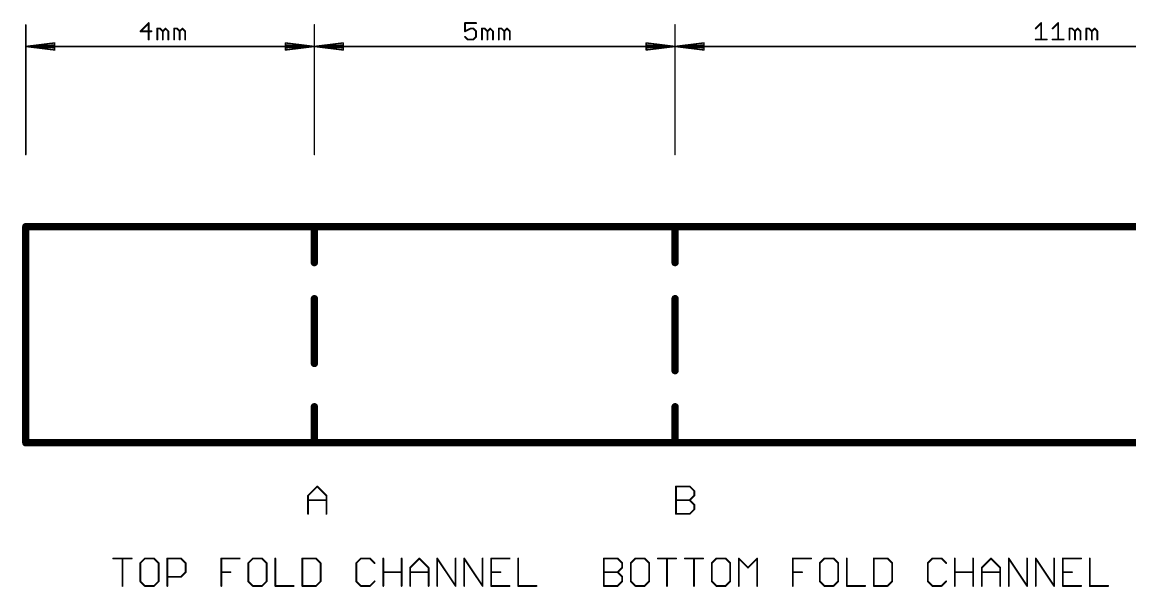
# Model space of a CAD drawing. Extents: x -0.1 to 25.3, y -2 to 14.8.
# Drawn here: x -0.05 to 15.3, y -2 to 5.84 of the extents above; entities that cross this region are included whole.
import ezdxf

# ---------------------------------------------------------------- set-up
doc = ezdxf.new("R2010")
doc.units = 0
doc.layers.add('100', color=2, linetype='CONTINUOUS')

msp = doc.modelspace()

# ---------------------------------------------------------------- linework, layer by layer
at = {"layer": '100'}
for points, const_width in [([(1.7031, 5.825), (1.5887, 5.7106)], 0.0254), ([(1.7031, 5.5962), (1.7031, 5.825)], 0.0254), ([(6.2412, 5.825), (6.0887, 5.825)], 0.0254), ([(6.0887, 5.825), (6.0887, 5.7106)], 0.0254), ([(13.9995, 5.7487), (14.0757, 5.825)], 0.0254), ([(14.0757, 5.825), (14.0757, 5.5962)], 0.0254), ([(14.2333, 5.7487), (14.3096, 5.825)], 0.0254), ([(14.3096, 5.825), (14.3096, 5.5962)], 0.0254), ([(0, 4), (0, 5.8)], 0.02), ([(1.5887, 5.7106), (1.7413, 5.7106)], 0.0254), ([(1.8226, 5.5962), (1.8226, 5.7487)], 0.0254), ([(1.8226, 5.7487), (1.8607, 5.7487)], 0.0254), ([(1.8607, 5.7487), (1.8989, 5.7106)], 0.0254), ([(1.8989, 5.7106), (1.937, 5.7487)], 0.0254), ([(1.8989, 5.7106), (1.8989, 5.5962)], 0.0254), ([(1.937, 5.7487), (1.9751, 5.7106)], 0.0254), ([(1.9751, 5.7106), (1.9751, 5.5962)], 0.0254), ([(2.0565, 5.5962), (2.0565, 5.7487)], 0.0254), ([(2.0565, 5.7487), (2.0946, 5.7487)], 0.0254), ([(2.0946, 5.7487), (2.1327, 5.7106)], 0.0254), ([(2.1327, 5.7106), (2.1709, 5.7487)], 0.0254), ([(2.1327, 5.7106), (2.1327, 5.5962)], 0.0254), ([(2.1709, 5.7487), (2.209, 5.7106)], 0.0254), ([(2.209, 5.7106), (2.209, 5.5962)], 0.0254), ([(4, 4), (4, 5.8)], 0.02), ([(4, 4), (4, 5.8)], 0.02), ([(6.0887, 5.7106), (6.165, 5.7487)], 0.0254), ([(6.165, 5.7487), (6.2031, 5.7487)], 0.0254), ([(6.2031, 5.7487), (6.2412, 5.7106)], 0.0254), ([(6.2412, 5.7106), (6.2412, 5.6343)], 0.0254), ([(6.3226, 5.5962), (6.3226, 5.7487)], 0.0254), ([(6.3226, 5.7487), (6.3607, 5.7487)], 0.0254), ([(6.3607, 5.7487), (6.3989, 5.7106)], 0.0254), ([(6.3989, 5.7106), (6.437, 5.7487)], 0.0254), ([(6.3989, 5.7106), (6.3989, 5.5962)], 0.0254), ([(6.437, 5.7487), (6.4751, 5.7106)], 0.0254), ([(6.4751, 5.7106), (6.4751, 5.5962)], 0.0254), ([(6.5565, 5.5962), (6.5565, 5.7487)], 0.0254), ([(6.5565, 5.7487), (6.5946, 5.7487)], 0.0254), ([(6.5946, 5.7487), (6.6327, 5.7106)], 0.0254), ([(6.6327, 5.7106), (6.6709, 5.7487)], 0.0254), ([(6.6327, 5.7106), (6.6327, 5.5962)], 0.0254), ([(6.6709, 5.7487), (6.709, 5.7106)], 0.0254), ([(6.709, 5.7106), (6.709, 5.5962)], 0.0254), ([(9, 4), (9, 5.8)], 0.02), ([(9, 4), (9, 5.8)], 0.02), ([(14.4672, 5.5962), (14.4672, 5.7487)], 0.0254), ([(14.4672, 5.7487), (14.5053, 5.7487)], 0.0254), ([(14.5053, 5.7487), (14.5435, 5.7106)], 0.0254), ([(14.5435, 5.7106), (14.5816, 5.7487)], 0.0254), ([(14.5435, 5.7106), (14.5435, 5.5962)], 0.0254), ([(14.5816, 5.7487), (14.6197, 5.7106)], 0.0254), ([(14.6197, 5.7106), (14.6197, 5.5962)], 0.0254), ([(14.7011, 5.5962), (14.7011, 5.7487)], 0.0254), ([(14.7011, 5.7487), (14.7392, 5.7487)], 0.0254), ([(14.7392, 5.7487), (14.7774, 5.7106)], 0.0254), ([(14.7774, 5.7106), (14.8155, 5.7487)], 0.0254), ([(14.7774, 5.7106), (14.7774, 5.5962)], 0.0254), ([(14.8155, 5.7487), (14.8536, 5.7106)], 0.0254), ([(14.8536, 5.7106), (14.8536, 5.5962)], 0.0254), ([(0, 5.5), (0.4, 5.5491)], 0.02), ([(0, 5.5), (0.4, 5.52)], 0.02), ([(0.4, 5.5491), (0.4, 5.4509)], 0.02), ([(4, 5.5), (3.6, 5.5491)], 0.02), ([(3.6, 5.5491), (3.6, 5.4509)], 0.02), ([(4, 5.5), (3.6, 5.52)], 0.02), ([(4, 5.5), (4.4, 5.5491)], 0.02), ([(4, 5.5), (4.4, 5.52)], 0.02), ([(4.4, 5.5491), (4.4, 5.4509)], 0.02), ([(6.1269, 5.5962), (6.0887, 5.6343)], 0.0254), ([(6.2031, 5.5962), (6.1269, 5.5962)], 0.0254), ([(6.2412, 5.6343), (6.2031, 5.5962)], 0.0254), ([(9, 5.5), (8.6, 5.5491)], 0.02), ([(8.6, 5.5491), (8.6, 5.4509)], 0.02), ([(9, 5.5), (8.6, 5.52)], 0.02), ([(9, 5.5), (9.4, 5.5491)], 0.02), ([(9, 5.5), (9.4, 5.52)], 0.02), ([(9.4, 5.5491), (9.4, 5.4509)], 0.02), ([(13.9995, 5.5962), (14.152, 5.5962)], 0.0254), ([(14.2333, 5.5962), (14.3859, 5.5962)], 0.0254), ([(0, 5.5), (4, 5.5)], 0.02), ([(0.4, 5.4509), (0, 5.5)], 0.02), ([(0.4, 5.48), (0, 5.5)], 0.02), ([(3.6, 5.4509), (4, 5.5)], 0.02), ([(3.6, 5.48), (4, 5.5)], 0.02), ([(4, 5.5), (9, 5.5)], 0.02), ([(4.4, 5.4509), (4, 5.5)], 0.02), ([(4.4, 5.48), (4, 5.5)], 0.02), ([(8.6, 5.4509), (9, 5.5)], 0.02), ([(8.6, 5.48), (9, 5.5)], 0.02), ([(9, 5.5), (20, 5.5)], 0.02), ([(9.4, 5.4509), (9, 5.5)], 0.02), ([(9.4, 5.48), (9, 5.5)], 0.02), ([(0, 0), (0, 3)], 0.1016), ([(0, 3), (4, 3)], 0.1016), ([(4, 3), (9, 3)], 0.1016), ([(4, 3), (4, 2.5)], 0.1016), ([(9, 3), (20, 3)], 0.1016), ([(9, 3), (9, 2.5)], 0.1016), ([(4, 2), (4, 1.1)], 0.1016), ([(9, 2), (9, 1)], 0.1016), ([(4, 0), (4, 0.5)], 0.1016), ([(9, 0.5), (9, 0)], 0.1016), ([(4, 0), (0, 0)], 0.1016), ([(9, 0), (4, 0)], 0.1016), ([(20, 0), (9, 0)], 0.1016), ([(3.9127, -0.7331), (4.0398, -0.606)], 0.0254), ([(4.0398, -0.606), (4.1669, -0.7331)], 0.0254), ([(9.0127, -0.9873), (9.0127, -0.606)], 0.0254), ([(9.0127, -0.606), (9.2034, -0.606)], 0.0254), ([(9.2034, -0.606), (9.2669, -0.6695)], 0.0254), ([(3.9127, -0.9873), (3.9127, -0.7331)], 0.0254), ([(4.1669, -0.7331), (4.1669, -0.9873)], 0.0254), ([(9.2669, -0.7331), (9.2034, -0.7966)], 0.0254), ([(9.2669, -0.6695), (9.2669, -0.7331)], 0.0254), ([(3.9127, -0.7966), (4.1669, -0.7966)], 0.0254), ([(9.0127, -0.7966), (9.2034, -0.7966)], 0.0254), ([(9.2034, -0.7966), (9.2669, -0.8602)], 0.0254), ([(9.2669, -0.9237), (9.2034, -0.9873)], 0.0254), ([(9.2669, -0.8602), (9.2669, -0.9237)], 0.0254), ([(9.2034, -0.9873), (9.0127, -0.9873)], 0.0254), ([(1.2127, -1.606), (1.4669, -1.606)], 0.0254), ([(1.3398, -1.9873), (1.3398, -1.606)], 0.0254), ([(1.6505, -1.606), (1.5869, -1.6695)], 0.0254), ([(1.5869, -1.6695), (1.5869, -1.9237)], 0.0254), ([(1.7776, -1.606), (1.6505, -1.606)], 0.0254), ([(1.8411, -1.6695), (1.7776, -1.606)], 0.0254), ([(1.8411, -1.9237), (1.8411, -1.6695)], 0.0254), ([(1.9611, -1.9873), (1.9611, -1.606)], 0.0254), ([(1.9611, -1.606), (2.1518, -1.606)], 0.0254), ([(2.1518, -1.606), (2.2153, -1.6695)], 0.0254), ([(2.2153, -1.6695), (2.2153, -1.7966)], 0.0254), ([(2.7095, -1.9873), (2.7095, -1.606)], 0.0254), ([(2.7095, -1.606), (2.9637, -1.606)], 0.0254), ([(3.1473, -1.606), (3.0837, -1.6695)], 0.0254), ([(3.0837, -1.6695), (3.0837, -1.9237)], 0.0254), ([(3.2744, -1.606), (3.1473, -1.606)], 0.0254), ([(3.3379, -1.6695), (3.2744, -1.606)], 0.0254), ([(3.3379, -1.9237), (3.3379, -1.6695)], 0.0254), ([(3.4579, -1.606), (3.4579, -1.9873)], 0.0254), ([(3.8321, -1.606), (3.8321, -1.9873)], 0.0254), ([(4.0228, -1.606), (3.8321, -1.606)], 0.0254), ([(4.0864, -1.6695), (4.0228, -1.606)], 0.0254), ([(4.0864, -1.9237), (4.0864, -1.6695)], 0.0254), ([(4.6441, -1.606), (4.5806, -1.6695)], 0.0254), ([(4.5806, -1.6695), (4.5806, -1.9237)], 0.0254), ([(4.7712, -1.606), (4.6441, -1.606)], 0.0254), ([(4.8348, -1.6695), (4.7712, -1.606)], 0.0254), ([(4.9548, -1.9873), (4.9548, -1.606)], 0.0254), ([(5.209, -1.606), (5.209, -1.9873)], 0.0254), ([(5.329, -1.7331), (5.4561, -1.606)], 0.0254), ([(5.4561, -1.606), (5.5832, -1.7331)], 0.0254), ([(5.7032, -1.9873), (5.7032, -1.606)], 0.0254), ([(5.7032, -1.606), (5.9574, -1.9873)], 0.0254), ([(5.9574, -1.9873), (5.9574, -1.606)], 0.0254), ([(6.0774, -1.9873), (6.0774, -1.606)], 0.0254), ([(6.0774, -1.606), (6.3316, -1.9873)], 0.0254), ([(6.3316, -1.9873), (6.3316, -1.606)], 0.0254), ([(6.7058, -1.606), (6.4516, -1.606)], 0.0254), ([(6.4516, -1.606), (6.4516, -1.9873)], 0.0254), ([(6.8258, -1.606), (6.8258, -1.9873)], 0.0254), ([(8.0127, -1.9873), (8.0127, -1.606)], 0.0254), ([(8.0127, -1.606), (8.2034, -1.606)], 0.0254), ([(8.2034, -1.606), (8.2669, -1.6695)], 0.0254), ([(8.2669, -1.6695), (8.2669, -1.7331)], 0.0254), ([(8.4505, -1.606), (8.3869, -1.6695)], 0.0254), ([(8.3869, -1.6695), (8.3869, -1.9237)], 0.0254), ([(8.5776, -1.606), (8.4505, -1.606)], 0.0254), ([(8.6411, -1.6695), (8.5776, -1.606)], 0.0254), ([(8.6411, -1.9237), (8.6411, -1.6695)], 0.0254), ([(8.7611, -1.606), (9.0153, -1.606)], 0.0254), ([(8.8882, -1.9873), (8.8882, -1.606)], 0.0254), ([(9.1353, -1.606), (9.3895, -1.606)], 0.0254), ([(9.2624, -1.9873), (9.2624, -1.606)], 0.0254), ([(9.5731, -1.606), (9.5095, -1.6695)], 0.0254), ([(9.5095, -1.6695), (9.5095, -1.9237)], 0.0254), ([(9.7002, -1.606), (9.5731, -1.606)], 0.0254), ([(9.7637, -1.6695), (9.7002, -1.606)], 0.0254), ([(9.7637, -1.9237), (9.7637, -1.6695)], 0.0254), ([(9.8837, -1.9873), (9.8837, -1.606)], 0.0254), ([(9.8837, -1.606), (10.0108, -1.7331)], 0.0254), ([(10.0108, -1.7331), (10.1379, -1.606)], 0.0254), ([(10.1379, -1.606), (10.1379, -1.9873)], 0.0254), ([(10.6321, -1.9873), (10.6321, -1.606)], 0.0254), ([(10.6321, -1.606), (10.8864, -1.606)], 0.0254), ([(11.0699, -1.606), (11.0064, -1.6695)], 0.0254), ([(11.0064, -1.6695), (11.0064, -1.9237)], 0.0254), ([(11.197, -1.606), (11.0699, -1.606)], 0.0254), ([(11.2606, -1.6695), (11.197, -1.606)], 0.0254), ([(11.2606, -1.9237), (11.2606, -1.6695)], 0.0254), ([(11.3806, -1.606), (11.3806, -1.9873)], 0.0254), ([(11.7548, -1.606), (11.7548, -1.9873)], 0.0254), ([(11.9454, -1.606), (11.7548, -1.606)], 0.0254), ([(12.009, -1.6695), (11.9454, -1.606)], 0.0254), ([(12.009, -1.9237), (12.009, -1.6695)], 0.0254), ([(12.5667, -1.606), (12.5032, -1.6695)], 0.0254), ([(12.5032, -1.6695), (12.5032, -1.9237)], 0.0254), ([(12.6938, -1.606), (12.5667, -1.606)], 0.0254), ([(12.7574, -1.6695), (12.6938, -1.606)], 0.0254), ([(12.8774, -1.9873), (12.8774, -1.606)], 0.0254), ([(13.1316, -1.606), (13.1316, -1.9873)], 0.0254), ([(13.2516, -1.7331), (13.3787, -1.606)], 0.0254), ([(13.3787, -1.606), (13.5058, -1.7331)], 0.0254), ([(13.6258, -1.9873), (13.6258, -1.606)], 0.0254), ([(13.6258, -1.606), (13.88, -1.9873)], 0.0254), ([(13.88, -1.9873), (13.88, -1.606)], 0.0254), ([(14, -1.9873), (14, -1.606)], 0.0254), ([(14, -1.606), (14.2542, -1.9873)], 0.0254), ([(14.2542, -1.9873), (14.2542, -1.606)], 0.0254), ([(14.6284, -1.606), (14.3742, -1.606)], 0.0254), ([(14.3742, -1.606), (14.3742, -1.9873)], 0.0254), ([(14.7484, -1.606), (14.7484, -1.9873)], 0.0254), ([(2.2153, -1.7966), (2.1518, -1.8602)], 0.0254), ([(2.7095, -1.7966), (2.8366, -1.7966)], 0.0254), ([(4.9548, -1.7966), (5.209, -1.7966)], 0.0254), ([(5.329, -1.9873), (5.329, -1.7331)], 0.0254), ([(5.329, -1.7966), (5.5832, -1.7966)], 0.0254), ([(5.5832, -1.7331), (5.5832, -1.9873)], 0.0254), ([(6.4516, -1.7966), (6.5787, -1.7966)], 0.0254), ([(8.0127, -1.7966), (8.2034, -1.7966)], 0.0254), ([(8.2669, -1.7331), (8.2034, -1.7966)], 0.0254), ([(8.2034, -1.7966), (8.2669, -1.8602)], 0.0254), ([(10.6321, -1.7966), (10.7592, -1.7966)], 0.0254), ([(12.8774, -1.7966), (13.1316, -1.7966)], 0.0254), ([(13.2516, -1.9873), (13.2516, -1.7331)], 0.0254), ([(13.2516, -1.7966), (13.5058, -1.7966)], 0.0254), ([(13.5058, -1.7331), (13.5058, -1.9873)], 0.0254), ([(14.3742, -1.7966), (14.5013, -1.7966)], 0.0254), ([(1.5869, -1.9237), (1.6505, -1.9873)], 0.0254), ([(1.6505, -1.9873), (1.7776, -1.9873)], 0.0254), ([(1.7776, -1.9873), (1.8411, -1.9237)], 0.0254), ([(2.1518, -1.8602), (1.9611, -1.8602)], 0.0254), ([(3.0837, -1.9237), (3.1473, -1.9873)], 0.0254), ([(3.1473, -1.9873), (3.2744, -1.9873)], 0.0254), ([(3.2744, -1.9873), (3.3379, -1.9237)], 0.0254), ([(3.4579, -1.9873), (3.7122, -1.9873)], 0.0254), ([(3.8321, -1.9873), (4.0228, -1.9873)], 0.0254), ([(4.0228, -1.9873), (4.0864, -1.9237)], 0.0254), ([(4.5806, -1.9237), (4.6441, -1.9873)], 0.0254), ([(4.6441, -1.9873), (4.7712, -1.9873)], 0.0254), ([(4.7712, -1.9873), (4.8348, -1.9237)], 0.0254), ([(6.4516, -1.9873), (6.7058, -1.9873)], 0.0254), ([(6.8258, -1.9873), (7.08, -1.9873)], 0.0254), ([(8.2034, -1.9873), (8.0127, -1.9873)], 0.0254), ([(8.2669, -1.9237), (8.2034, -1.9873)], 0.0254), ([(8.2669, -1.8602), (8.2669, -1.9237)], 0.0254), ([(8.3869, -1.9237), (8.4505, -1.9873)], 0.0254), ([(8.4505, -1.9873), (8.5776, -1.9873)], 0.0254), ([(8.5776, -1.9873), (8.6411, -1.9237)], 0.0254), ([(9.5095, -1.9237), (9.5731, -1.9873)], 0.0254), ([(9.5731, -1.9873), (9.7002, -1.9873)], 0.0254), ([(9.7002, -1.9873), (9.7637, -1.9237)], 0.0254), ([(11.0064, -1.9237), (11.0699, -1.9873)], 0.0254), ([(11.0699, -1.9873), (11.197, -1.9873)], 0.0254), ([(11.197, -1.9873), (11.2606, -1.9237)], 0.0254), ([(11.3806, -1.9873), (11.6348, -1.9873)], 0.0254), ([(11.7548, -1.9873), (11.9454, -1.9873)], 0.0254), ([(11.9454, -1.9873), (12.009, -1.9237)], 0.0254), ([(12.5032, -1.9237), (12.5667, -1.9873)], 0.0254), ([(12.5667, -1.9873), (12.6938, -1.9873)], 0.0254), ([(12.6938, -1.9873), (12.7574, -1.9237)], 0.0254), ([(14.3742, -1.9873), (14.6284, -1.9873)], 0.0254), ([(14.7484, -1.9873), (15.0026, -1.9873)], 0.0254)]:
    msp.add_lwpolyline(points, dxfattribs=dict(at, const_width=const_width))
for points, const_width in [([(1.7095, 5.825, 1), (1.6968, 5.825)], 0.0127), ([(1.7076, 5.8205, 1), (1.6986, 5.8295)], 0.0127), ([(6.0951, 5.825, 1), (6.0824, 5.825)], 0.0127), ([(6.0887, 5.8313, 1), (6.0887, 5.8186)], 0.0127), ([(6.2412, 5.8186, 1), (6.2412, 5.8313)], 0.0127), ([(14.0821, 5.825, 1), (14.0694, 5.825)], 0.0127), ([(14.0802, 5.8205, 1), (14.0712, 5.8295)], 0.0127), ([(14.316, 5.825, 1), (14.3033, 5.825)], 0.0127), ([(14.3141, 5.8205, 1), (14.3051, 5.8295)], 0.0127), ([(0.005, 5.8, 1), (-0.005, 5.8)], 0.01), ([(1.5887, 5.7169, 1), (1.5887, 5.7042)], 0.0127), ([(1.5842, 5.7151, 1), (1.5932, 5.7061)], 0.0127), ([(1.7413, 5.7042, 1), (1.7413, 5.7169)], 0.0127), ([(1.829, 5.7487, 1), (1.8162, 5.7487)], 0.0127), ([(1.8226, 5.7551, 1), (1.8226, 5.7424)], 0.0127), ([(1.8652, 5.7532, 1), (1.8562, 5.7442)], 0.0127), ([(1.8607, 5.7424, 1), (1.8607, 5.7551)], 0.0127), ([(1.9052, 5.7106, 1), (1.8925, 5.7106)], 0.0127), ([(1.8944, 5.7151, 1), (1.9034, 5.7061)], 0.0127), ([(1.8944, 5.7061, 1), (1.9034, 5.7151)], 0.0127), ([(1.9415, 5.7532, 1), (1.9325, 5.7442)], 0.0127), ([(1.9415, 5.7442, 1), (1.9325, 5.7532)], 0.0127), ([(1.9815, 5.7106, 1), (1.9688, 5.7106)], 0.0127), ([(1.9706, 5.7061, 1), (1.9796, 5.7151)], 0.0127), ([(2.0628, 5.7487, 1), (2.0501, 5.7487)], 0.0127), ([(2.0565, 5.7551, 1), (2.0565, 5.7424)], 0.0127), ([(2.0991, 5.7532, 1), (2.0901, 5.7442)], 0.0127), ([(2.0946, 5.7424, 1), (2.0946, 5.7551)], 0.0127), ([(2.1391, 5.7106, 1), (2.1264, 5.7106)], 0.0127), ([(2.1283, 5.7151, 1), (2.1372, 5.7061)], 0.0127), ([(2.1283, 5.7061, 1), (2.1372, 5.7151)], 0.0127), ([(2.1754, 5.7532, 1), (2.1664, 5.7442)], 0.0127), ([(2.1754, 5.7442, 1), (2.1664, 5.7532)], 0.0127), ([(2.2154, 5.7106, 1), (2.2027, 5.7106)], 0.0127), ([(2.2045, 5.7061, 1), (2.2135, 5.7151)], 0.0127), ([(4.005, 5.8, 1), (3.995, 5.8)], 0.01), ([(4.005, 5.8, 1), (3.995, 5.8)], 0.01), ([(6.0859, 5.7163, 1), (6.0916, 5.7049)], 0.0127), ([(6.0824, 5.7106, 1), (6.0951, 5.7106)], 0.0127), ([(6.165, 5.7551, 1), (6.165, 5.7424)], 0.0127), ([(6.1678, 5.743, 1), (6.1621, 5.7544)], 0.0127), ([(6.2076, 5.7532, 1), (6.1986, 5.7442)], 0.0127), ([(6.2031, 5.7424, 1), (6.2031, 5.7551)], 0.0127), ([(6.2476, 5.7106, 1), (6.2349, 5.7106)], 0.0127), ([(6.2368, 5.7061, 1), (6.2457, 5.7151)], 0.0127), ([(6.329, 5.7487, 1), (6.3163, 5.7487)], 0.0127), ([(6.3226, 5.7551, 1), (6.3226, 5.7424)], 0.0127), ([(6.3652, 5.7532, 1), (6.3562, 5.7442)], 0.0127), ([(6.3607, 5.7424, 1), (6.3607, 5.7551)], 0.0127), ([(6.4052, 5.7106, 1), (6.3925, 5.7106)], 0.0127), ([(6.3944, 5.7151, 1), (6.4034, 5.7061)], 0.0127), ([(6.3944, 5.7061, 1), (6.4034, 5.7151)], 0.0127), ([(6.4415, 5.7532, 1), (6.4325, 5.7442)], 0.0127), ([(6.4415, 5.7442, 1), (6.4325, 5.7532)], 0.0127), ([(6.4815, 5.7106, 1), (6.4688, 5.7106)], 0.0127), ([(6.4706, 5.7061, 1), (6.4796, 5.7151)], 0.0127), ([(6.5628, 5.7487, 1), (6.5501, 5.7487)], 0.0127), ([(6.5565, 5.7551, 1), (6.5565, 5.7424)], 0.0127), ([(6.5991, 5.7532, 1), (6.5901, 5.7442)], 0.0127), ([(6.5946, 5.7424, 1), (6.5946, 5.7551)], 0.0127), ([(6.6391, 5.7106, 1), (6.6264, 5.7106)], 0.0127), ([(6.6283, 5.7151, 1), (6.6372, 5.7061)], 0.0127), ([(6.6283, 5.7061, 1), (6.6372, 5.7151)], 0.0127), ([(6.6754, 5.7532, 1), (6.6664, 5.7442)], 0.0127), ([(6.6754, 5.7442, 1), (6.6664, 5.7532)], 0.0127), ([(6.7154, 5.7106, 1), (6.7027, 5.7106)], 0.0127), ([(6.7045, 5.7061, 1), (6.7135, 5.7151)], 0.0127), ([(9.005, 5.8, 1), (8.995, 5.8)], 0.01), ([(9.005, 5.8, 1), (8.995, 5.8)], 0.01), ([(13.995, 5.7532, 1), (14.004, 5.7442)], 0.0127), ([(14.2289, 5.7532, 1), (14.2378, 5.7442)], 0.0127), ([(14.4672, 5.7551, 1), (14.4672, 5.7424)], 0.0127), ([(14.4736, 5.7487, 1), (14.4609, 5.7487)], 0.0127), ([(14.5098, 5.7532, 1), (14.5009, 5.7442)], 0.0127), ([(14.5053, 5.7424, 1), (14.5053, 5.7551)], 0.0127), ([(14.5498, 5.7106, 1), (14.5371, 5.7106)], 0.0127), ([(14.539, 5.7151, 1), (14.548, 5.7061)], 0.0127), ([(14.539, 5.7061, 1), (14.548, 5.7151)], 0.0127), ([(14.5861, 5.7532, 1), (14.5771, 5.7442)], 0.0127), ([(14.5861, 5.7442, 1), (14.5771, 5.7532)], 0.0127), ([(14.6261, 5.7106, 1), (14.6134, 5.7106)], 0.0127), ([(14.6153, 5.7061, 1), (14.6242, 5.7151)], 0.0127), ([(14.7074, 5.7487, 1), (14.6947, 5.7487)], 0.0127), ([(14.7011, 5.7551, 1), (14.7011, 5.7424)], 0.0127), ([(14.7437, 5.7532, 1), (14.7347, 5.7442)], 0.0127), ([(14.7392, 5.7424, 1), (14.7392, 5.7551)], 0.0127), ([(14.7837, 5.7106, 1), (14.771, 5.7106)], 0.0127), ([(14.7729, 5.7151, 1), (14.7818, 5.7061)], 0.0127), ([(14.7729, 5.7061, 1), (14.7818, 5.7151)], 0.0127), ([(14.82, 5.7532, 1), (14.811, 5.7442)], 0.0127), ([(14.82, 5.7442, 1), (14.811, 5.7532)], 0.0127), ([(14.86, 5.7106, 1), (14.8473, 5.7106)], 0.0127), ([(14.8491, 5.7061, 1), (14.8581, 5.7151)], 0.0127), ([(0.405, 5.5491, 1), (0.395, 5.5491)], 0.01), ([(0.4006, 5.5441, 1), (0.3994, 5.5541)], 0.01), ([(0.4002, 5.515, 1), (0.3998, 5.525)], 0.01), ([(1.6968, 5.5962, 1), (1.7095, 5.5962)], 0.0127), ([(1.8162, 5.5962, 1), (1.829, 5.5962)], 0.0127), ([(1.8925, 5.5962, 1), (1.9052, 5.5962)], 0.0127), ([(1.9688, 5.5962, 1), (1.9815, 5.5962)], 0.0127), ([(2.0501, 5.5962, 1), (2.0628, 5.5962)], 0.0127), ([(2.1264, 5.5962, 1), (2.1391, 5.5962)], 0.0127), ([(2.2027, 5.5962, 1), (2.2154, 5.5962)], 0.0127), ([(3.6006, 5.5541, 1), (3.5994, 5.5441)], 0.01), ([(3.605, 5.5491, 1), (3.595, 5.5491)], 0.01), ([(3.6002, 5.525, 1), (3.5998, 5.515)], 0.01), ([(4.405, 5.5491, 1), (4.395, 5.5491)], 0.01), ([(4.4006, 5.5441, 1), (4.3994, 5.5541)], 0.01), ([(4.4002, 5.515, 1), (4.3998, 5.525)], 0.01), ([(6.0932, 5.6388, 1), (6.0842, 5.6298)], 0.0127), ([(6.1269, 5.6026, 1), (6.1269, 5.5899)], 0.0127), ([(6.1224, 5.5917, 1), (6.1313, 5.6007)], 0.0127), ([(6.1986, 5.6007, 1), (6.2076, 5.5917)], 0.0127), ([(6.2031, 5.5899, 1), (6.2031, 5.6026)], 0.0127), ([(6.2349, 5.6343, 1), (6.2476, 5.6343)], 0.0127), ([(6.2457, 5.6298, 1), (6.2368, 5.6388)], 0.0127), ([(6.3163, 5.5962, 1), (6.329, 5.5962)], 0.0127), ([(6.3925, 5.5962, 1), (6.4052, 5.5962)], 0.0127), ([(6.4688, 5.5962, 1), (6.4815, 5.5962)], 0.0127), ([(6.5501, 5.5962, 1), (6.5628, 5.5962)], 0.0127), ([(6.6264, 5.5962, 1), (6.6391, 5.5962)], 0.0127), ([(6.7027, 5.5962, 1), (6.7154, 5.5962)], 0.0127), ([(8.6006, 5.5541, 1), (8.5994, 5.5441)], 0.01), ([(8.605, 5.5491, 1), (8.595, 5.5491)], 0.01), ([(8.6002, 5.525, 1), (8.5998, 5.515)], 0.01), ([(9.405, 5.5491, 1), (9.395, 5.5491)], 0.01), ([(9.4006, 5.5441, 1), (9.3994, 5.5541)], 0.01), ([(9.4002, 5.515, 1), (9.3998, 5.525)], 0.01), ([(13.9995, 5.6026, 1), (13.9995, 5.5899)], 0.0127), ([(14.0694, 5.5962, 1), (14.0821, 5.5962)], 0.0127), ([(14.152, 5.5899, 1), (14.152, 5.6026)], 0.0127), ([(14.2333, 5.6026, 1), (14.2333, 5.5899)], 0.0127), ([(14.3033, 5.5962, 1), (14.316, 5.5962)], 0.0127), ([(14.3859, 5.5899, 1), (14.3859, 5.6026)], 0.0127), ([(14.4609, 5.5962, 1), (14.4736, 5.5962)], 0.0127), ([(14.5371, 5.5962, 1), (14.5498, 5.5962)], 0.0127), ([(14.6134, 5.5962, 1), (14.6261, 5.5962)], 0.0127), ([(14.6947, 5.5962, 1), (14.7074, 5.5962)], 0.0127), ([(14.771, 5.5962, 1), (14.7837, 5.5962)], 0.0127), ([(14.8473, 5.5962, 1), (14.86, 5.5962)], 0.0127), ([(0, 5.505, 1), (0, 5.495)], 0.01), ([(-0.0006, 5.505, 1), (0.0006, 5.495)], 0.01), ([(0.0006, 5.505, 1), (-0.0006, 5.495)], 0.01), ([(-0.0002, 5.505, 1), (0.0002, 5.495)], 0.01), ([(0.0002, 5.505, 1), (-0.0002, 5.495)], 0.01), ([(0.395, 5.4509, 1), (0.405, 5.4509)], 0.01), ([(0.3994, 5.4459, 1), (0.4006, 5.4559)], 0.01), ([(0.3998, 5.475, 1), (0.4002, 5.485)], 0.01), ([(3.5998, 5.485, 1), (3.6002, 5.475)], 0.01), ([(3.5994, 5.4559, 1), (3.6006, 5.4459)], 0.01), ([(3.595, 5.4509, 1), (3.605, 5.4509)], 0.01), ([(4, 5.505, 1), (4, 5.495)], 0.01), ([(3.9994, 5.505, 1), (4.0006, 5.495)], 0.01), ([(4.0006, 5.505, 1), (3.9994, 5.495)], 0.01), ([(3.9998, 5.505, 1), (4.0002, 5.495)], 0.01), ([(4.0002, 5.505, 1), (3.9998, 5.495)], 0.01), ([(3.9994, 5.495, 1), (4.0006, 5.505)], 0.01), ([(4.0006, 5.495, 1), (3.9994, 5.505)], 0.01), ([(3.9998, 5.495, 1), (4.0002, 5.505)], 0.01), ([(4.0002, 5.495, 1), (3.9998, 5.505)], 0.01), ([(4, 5.495, 1), (4, 5.505)], 0.01), ([(4.395, 5.4509, 1), (4.405, 5.4509)], 0.01), ([(4.3994, 5.4459, 1), (4.4006, 5.4559)], 0.01), ([(4.3998, 5.475, 1), (4.4002, 5.485)], 0.01), ([(8.5998, 5.485, 1), (8.6002, 5.475)], 0.01), ([(8.5994, 5.4559, 1), (8.6006, 5.4459)], 0.01), ([(8.595, 5.4509, 1), (8.605, 5.4509)], 0.01), ([(9, 5.505, 1), (9, 5.495)], 0.01), ([(8.9994, 5.505, 1), (9.0006, 5.495)], 0.01), ([(9.0006, 5.505, 1), (8.9994, 5.495)], 0.01), ([(8.9998, 5.505, 1), (9.0002, 5.495)], 0.01), ([(9.0002, 5.505, 1), (8.9998, 5.495)], 0.01), ([(8.9994, 5.495, 1), (9.0006, 5.505)], 0.01), ([(9.0006, 5.495, 1), (8.9994, 5.505)], 0.01), ([(8.9998, 5.495, 1), (9.0002, 5.505)], 0.01), ([(9.0002, 5.495, 1), (8.9998, 5.505)], 0.01), ([(9, 5.495, 1), (9, 5.505)], 0.01), ([(9.395, 5.4509, 1), (9.405, 5.4509)], 0.01), ([(9.3994, 5.4459, 1), (9.4006, 5.4559)], 0.01), ([(9.3998, 5.475, 1), (9.4002, 5.485)], 0.01), ([(-0.005, 4, 1), (0.005, 4)], 0.01), ([(3.995, 4, 1), (4.005, 4)], 0.01), ([(3.995, 4, 1), (4.005, 4)], 0.01), ([(8.995, 4, 1), (9.005, 4)], 0.01), ([(8.995, 4, 1), (9.005, 4)], 0.01), ([(0.0254, 3, 1), (-0.0254, 3)], 0.0508), ([(0, 3.0254, 1), (0, 2.9746)], 0.0508), ([(4, 3.0254, 1), (4, 2.9746)], 0.0508), ([(4.0254, 3, 1), (3.9746, 3)], 0.0508), ([(4, 2.9746, 1), (4, 3.0254)], 0.0508), ([(9, 3.0254, 1), (9, 2.9746)], 0.0508), ([(9.0254, 3, 1), (8.9746, 3)], 0.0508), ([(9, 2.9746, 1), (9, 3.0254)], 0.0508), ([(3.9746, 2.5, 1), (4.0254, 2.5)], 0.0508), ([(8.9746, 2.5, 1), (9.0254, 2.5)], 0.0508), ([(4.0254, 2, 1), (3.9746, 2)], 0.0508), ([(9.0254, 2, 1), (8.9746, 2)], 0.0508), ([(3.9746, 1.1, 1), (4.0254, 1.1)], 0.0508), ([(8.9746, 1, 1), (9.0254, 1)], 0.0508), ([(4.0254, 0.5, 1), (3.9746, 0.5)], 0.0508), ([(9.0254, 0.5, 1), (8.9746, 0.5)], 0.0508), ([(0, 0.0254, 1), (0, -0.0254)], 0.0508), ([(-0.0254, 0, 1), (0.0254, 0)], 0.0508), ([(4, 0.0254, 1), (4, -0.0254)], 0.0508), ([(3.9746, 0, 1), (4.0254, 0)], 0.0508), ([(4, -0.0254, 1), (4, 0.0254)], 0.0508), ([(9, 0.0254, 1), (9, -0.0254)], 0.0508), ([(8.9746, 0, 1), (9.0254, 0)], 0.0508), ([(9, -0.0254, 1), (9, 0.0254)], 0.0508), ([(4.0443, -0.6015, 1), (4.0353, -0.6105)], 0.0127), ([(4.0443, -0.6105, 1), (4.0353, -0.6015)], 0.0127), ([(9.0191, -0.606, 1), (9.0064, -0.606)], 0.0127), ([(9.0127, -0.5996, 1), (9.0127, -0.6123)], 0.0127), ([(9.2079, -0.6015, 1), (9.1989, -0.6105)], 0.0127), ([(9.2034, -0.6123, 1), (9.2034, -0.5996)], 0.0127), ([(3.9082, -0.7286, 1), (3.9172, -0.7376)], 0.0127), ([(3.919, -0.7331, 1), (3.9064, -0.7331)], 0.0127), ([(4.1733, -0.7331, 1), (4.1606, -0.7331)], 0.0127), ([(4.1624, -0.7376, 1), (4.1714, -0.7286)], 0.0127), ([(9.2733, -0.6695, 1), (9.2606, -0.6695)], 0.0127), ([(9.2606, -0.7331, 1), (9.2733, -0.7331)], 0.0127), ([(9.2624, -0.674, 1), (9.2714, -0.665)], 0.0127), ([(9.2714, -0.7376, 1), (9.2624, -0.7286)], 0.0127), ([(3.9127, -0.7903, 1), (3.9127, -0.803)], 0.0127), ([(4.1669, -0.803, 1), (4.1669, -0.7903)], 0.0127), ([(9.0127, -0.7903, 1), (9.0127, -0.803)], 0.0127), ([(9.2079, -0.7921, 1), (9.1989, -0.8011)], 0.0127), ([(9.1989, -0.7921, 1), (9.2079, -0.8011)], 0.0127), ([(9.2034, -0.803, 1), (9.2034, -0.7903)], 0.0127), ([(9.2733, -0.8602, 1), (9.2606, -0.8602)], 0.0127), ([(9.2606, -0.9237, 1), (9.2733, -0.9237)], 0.0127), ([(9.2624, -0.8647, 1), (9.2714, -0.8557)], 0.0127), ([(9.2714, -0.9282, 1), (9.2624, -0.9193)], 0.0127), ([(3.9064, -0.9873, 1), (3.919, -0.9873)], 0.0127), ([(4.1606, -0.9873, 1), (4.1733, -0.9873)], 0.0127), ([(9.0127, -0.981, 1), (9.0127, -0.9937)], 0.0127), ([(9.0064, -0.9873, 1), (9.0191, -0.9873)], 0.0127), ([(9.1989, -0.9828, 1), (9.2079, -0.9918)], 0.0127), ([(9.2034, -0.9937, 1), (9.2034, -0.981)], 0.0127), ([(1.2127, -1.5996, 1), (1.2127, -1.6123)], 0.0127), ([(1.3462, -1.606, 1), (1.3335, -1.606)], 0.0127), ([(1.4669, -1.6123, 1), (1.4669, -1.5996)], 0.0127), ([(1.5933, -1.6695, 1), (1.5806, -1.6695)], 0.0127), ([(1.5824, -1.665, 1), (1.5914, -1.674)], 0.0127), ([(1.6505, -1.5996, 1), (1.6505, -1.6123)], 0.0127), ([(1.6549, -1.6105, 1), (1.646, -1.6015)], 0.0127), ([(1.7821, -1.6015, 1), (1.7731, -1.6105)], 0.0127), ([(1.7776, -1.6123, 1), (1.7776, -1.5996)], 0.0127), ([(1.8475, -1.6695, 1), (1.8348, -1.6695)], 0.0127), ([(1.8366, -1.674, 1), (1.8456, -1.665)], 0.0127), ([(1.9611, -1.5996, 1), (1.9611, -1.6123)], 0.0127), ([(1.9675, -1.606, 1), (1.9548, -1.606)], 0.0127), ([(2.1563, -1.6015, 1), (2.1473, -1.6105)], 0.0127), ([(2.1518, -1.6123, 1), (2.1518, -1.5996)], 0.0127), ([(2.2217, -1.6695, 1), (2.209, -1.6695)], 0.0127), ([(2.2108, -1.674, 1), (2.2198, -1.665)], 0.0127), ([(2.7095, -1.5996, 1), (2.7095, -1.6123)], 0.0127), ([(2.7159, -1.606, 1), (2.7032, -1.606)], 0.0127), ([(2.9637, -1.6123, 1), (2.9637, -1.5996)], 0.0127), ([(3.0792, -1.665, 1), (3.0882, -1.674)], 0.0127), ([(3.0901, -1.6695, 1), (3.0774, -1.6695)], 0.0127), ([(3.1473, -1.5996, 1), (3.1473, -1.6123)], 0.0127), ([(3.1518, -1.6105, 1), (3.1428, -1.6015)], 0.0127), ([(3.2789, -1.6015, 1), (3.2699, -1.6105)], 0.0127), ([(3.2744, -1.6123, 1), (3.2744, -1.5996)], 0.0127), ([(3.3443, -1.6695, 1), (3.3316, -1.6695)], 0.0127), ([(3.3335, -1.674, 1), (3.3424, -1.665)], 0.0127), ([(3.4643, -1.606, 1), (3.4516, -1.606)], 0.0127), ([(3.8321, -1.5996, 1), (3.8321, -1.6123)], 0.0127), ([(3.8385, -1.606, 1), (3.8258, -1.606)], 0.0127), ([(4.0273, -1.6015, 1), (4.0183, -1.6105)], 0.0127), ([(4.0228, -1.6123, 1), (4.0228, -1.5996)], 0.0127), ([(4.0927, -1.6695, 1), (4.08, -1.6695)], 0.0127), ([(4.0819, -1.674, 1), (4.0908, -1.665)], 0.0127), ([(4.5869, -1.6695, 1), (4.5742, -1.6695)], 0.0127), ([(4.5761, -1.665, 1), (4.585, -1.674)], 0.0127), ([(4.6441, -1.5996, 1), (4.6441, -1.6123)], 0.0127), ([(4.6486, -1.6105, 1), (4.6396, -1.6015)], 0.0127), ([(4.7757, -1.6015, 1), (4.7667, -1.6105)], 0.0127), ([(4.7712, -1.6123, 1), (4.7712, -1.5996)], 0.0127), ([(4.8303, -1.674, 1), (4.8393, -1.665)], 0.0127), ([(4.9611, -1.606, 1), (4.9484, -1.606)], 0.0127), ([(5.2153, -1.606, 1), (5.2026, -1.606)], 0.0127), ([(5.4606, -1.6015, 1), (5.4516, -1.6105)], 0.0127), ([(5.4606, -1.6105, 1), (5.4516, -1.6015)], 0.0127), ([(5.7095, -1.606, 1), (5.6968, -1.606)], 0.0127), ([(5.7085, -1.6025, 1), (5.6979, -1.6095)], 0.0127), ([(5.9637, -1.606, 1), (5.951, -1.606)], 0.0127), ([(6.0837, -1.606, 1), (6.071, -1.606)], 0.0127), ([(6.0827, -1.6025, 1), (6.0721, -1.6095)], 0.0127), ([(6.3379, -1.606, 1), (6.3252, -1.606)], 0.0127), ([(6.4579, -1.606, 1), (6.4452, -1.606)], 0.0127), ([(6.4516, -1.5996, 1), (6.4516, -1.6123)], 0.0127), ([(6.7058, -1.6123, 1), (6.7058, -1.5996)], 0.0127), ([(6.8321, -1.606, 1), (6.8194, -1.606)], 0.0127), ([(8.0127, -1.5996, 1), (8.0127, -1.6123)], 0.0127), ([(8.0191, -1.606, 1), (8.0064, -1.606)], 0.0127), ([(8.2079, -1.6015, 1), (8.1989, -1.6105)], 0.0127), ([(8.2034, -1.6123, 1), (8.2034, -1.5996)], 0.0127), ([(8.2733, -1.6695, 1), (8.2606, -1.6695)], 0.0127), ([(8.2624, -1.674, 1), (8.2714, -1.665)], 0.0127), ([(8.3933, -1.6695, 1), (8.3806, -1.6695)], 0.0127), ([(8.3824, -1.665, 1), (8.3914, -1.674)], 0.0127), ([(8.4505, -1.5996, 1), (8.4505, -1.6123)], 0.0127), ([(8.4549, -1.6105, 1), (8.446, -1.6015)], 0.0127), ([(8.5821, -1.6015, 1), (8.5731, -1.6105)], 0.0127), ([(8.5776, -1.6123, 1), (8.5776, -1.5996)], 0.0127), ([(8.6475, -1.6695, 1), (8.6348, -1.6695)], 0.0127), ([(8.6366, -1.674, 1), (8.6456, -1.665)], 0.0127), ([(8.7611, -1.5996, 1), (8.7611, -1.6123)], 0.0127), ([(8.8946, -1.606, 1), (8.8819, -1.606)], 0.0127), ([(9.0153, -1.6123, 1), (9.0153, -1.5996)], 0.0127), ([(9.1353, -1.5996, 1), (9.1353, -1.6123)], 0.0127), ([(9.2688, -1.606, 1), (9.2561, -1.606)], 0.0127), ([(9.3895, -1.6123, 1), (9.3895, -1.5996)], 0.0127), ([(9.505, -1.665, 1), (9.514, -1.674)], 0.0127), ([(9.5159, -1.6695, 1), (9.5032, -1.6695)], 0.0127), ([(9.5731, -1.5996, 1), (9.5731, -1.6123)], 0.0127), ([(9.5776, -1.6105, 1), (9.5686, -1.6015)], 0.0127), ([(9.7047, -1.6015, 1), (9.6957, -1.6105)], 0.0127), ([(9.7002, -1.6123, 1), (9.7002, -1.5996)], 0.0127), ([(9.7701, -1.6695, 1), (9.7574, -1.6695)], 0.0127), ([(9.7593, -1.674, 1), (9.7682, -1.665)], 0.0127), ([(9.8901, -1.606, 1), (9.8774, -1.606)], 0.0127), ([(9.8882, -1.6015, 1), (9.8792, -1.6105)], 0.0127), ([(10.1443, -1.606, 1), (10.1316, -1.606)], 0.0127), ([(10.1424, -1.6105, 1), (10.1335, -1.6015)], 0.0127), ([(10.6321, -1.5996, 1), (10.6321, -1.6123)], 0.0127), ([(10.6385, -1.606, 1), (10.6258, -1.606)], 0.0127), ([(10.8864, -1.6123, 1), (10.8864, -1.5996)], 0.0127), ([(11.0127, -1.6695, 1), (11, -1.6695)], 0.0127), ([(11.0019, -1.665, 1), (11.0108, -1.674)], 0.0127), ([(11.0699, -1.5996, 1), (11.0699, -1.6123)], 0.0127), ([(11.0744, -1.6105, 1), (11.0654, -1.6015)], 0.0127), ([(11.2015, -1.6015, 1), (11.1925, -1.6105)], 0.0127), ([(11.197, -1.6123, 1), (11.197, -1.5996)], 0.0127), ([(11.2669, -1.6695, 1), (11.2542, -1.6695)], 0.0127), ([(11.2561, -1.674, 1), (11.2651, -1.665)], 0.0127), ([(11.3869, -1.606, 1), (11.3742, -1.606)], 0.0127), ([(11.7548, -1.5996, 1), (11.7548, -1.6123)], 0.0127), ([(11.7611, -1.606, 1), (11.7484, -1.606)], 0.0127), ([(11.9499, -1.6015, 1), (11.9409, -1.6105)], 0.0127), ([(11.9454, -1.6123, 1), (11.9454, -1.5996)], 0.0127), ([(12.0153, -1.6695, 1), (12.0026, -1.6695)], 0.0127), ([(12.0045, -1.674, 1), (12.0135, -1.665)], 0.0127), ([(12.5095, -1.6695, 1), (12.4968, -1.6695)], 0.0127), ([(12.4987, -1.665, 1), (12.5077, -1.674)], 0.0127), ([(12.5667, -1.5996, 1), (12.5667, -1.6123)], 0.0127), ([(12.5712, -1.6105, 1), (12.5622, -1.6015)], 0.0127), ([(12.6983, -1.6015, 1), (12.6893, -1.6105)], 0.0127), ([(12.6938, -1.6123, 1), (12.6938, -1.5996)], 0.0127), ([(12.7529, -1.674, 1), (12.7619, -1.665)], 0.0127), ([(12.8837, -1.606, 1), (12.871, -1.606)], 0.0127), ([(13.1379, -1.606, 1), (13.1252, -1.606)], 0.0127), ([(13.3832, -1.6015, 1), (13.3742, -1.6105)], 0.0127), ([(13.3832, -1.6105, 1), (13.3742, -1.6015)], 0.0127), ([(13.6321, -1.606, 1), (13.6194, -1.606)], 0.0127), ([(13.6311, -1.6025, 1), (13.6205, -1.6095)], 0.0127), ([(13.8864, -1.606, 1), (13.8737, -1.606)], 0.0127), ([(14.0053, -1.6025, 1), (13.9947, -1.6095)], 0.0127), ([(14.0063, -1.606, 1), (13.9937, -1.606)], 0.0127), ([(14.2606, -1.606, 1), (14.2479, -1.606)], 0.0127), ([(14.3742, -1.5996, 1), (14.3742, -1.6123)], 0.0127), ([(14.3806, -1.606, 1), (14.3679, -1.606)], 0.0127), ([(14.6284, -1.6123, 1), (14.6284, -1.5996)], 0.0127), ([(14.7548, -1.606, 1), (14.7421, -1.606)], 0.0127), ([(2.209, -1.7966, 1), (2.2217, -1.7966)], 0.0127), ([(2.2198, -1.8011, 1), (2.2108, -1.7921)], 0.0127), ([(2.7095, -1.7903, 1), (2.7095, -1.803)], 0.0127), ([(2.8366, -1.803, 1), (2.8366, -1.7903)], 0.0127), ([(4.9548, -1.7903, 1), (4.9548, -1.803)], 0.0127), ([(5.209, -1.803, 1), (5.209, -1.7903)], 0.0127), ([(5.3353, -1.7331, 1), (5.3226, -1.7331)], 0.0127), ([(5.3245, -1.7286, 1), (5.3335, -1.7376)], 0.0127), ([(5.329, -1.7903, 1), (5.329, -1.803)], 0.0127), ([(5.5895, -1.7331, 1), (5.5768, -1.7331)], 0.0127), ([(5.5787, -1.7376, 1), (5.5877, -1.7286)], 0.0127), ([(5.5832, -1.803, 1), (5.5832, -1.7903)], 0.0127), ([(6.4516, -1.7903, 1), (6.4516, -1.803)], 0.0127), ([(6.5787, -1.803, 1), (6.5787, -1.7903)], 0.0127), ([(8.0127, -1.7903, 1), (8.0127, -1.803)], 0.0127), ([(8.2079, -1.7921, 1), (8.1989, -1.8011)], 0.0127), ([(8.1989, -1.7921, 1), (8.2079, -1.8011)], 0.0127), ([(8.2034, -1.803, 1), (8.2034, -1.7903)], 0.0127), ([(8.2606, -1.7331, 1), (8.2733, -1.7331)], 0.0127), ([(8.2714, -1.7376, 1), (8.2624, -1.7286)], 0.0127), ([(10.0063, -1.7286, 1), (10.0153, -1.7376)], 0.0127), ([(10.0063, -1.7376, 1), (10.0153, -1.7286)], 0.0127), ([(10.6321, -1.7903, 1), (10.6321, -1.803)], 0.0127), ([(10.7592, -1.803, 1), (10.7592, -1.7903)], 0.0127), ([(12.8774, -1.7903, 1), (12.8774, -1.803)], 0.0127), ([(13.1316, -1.803, 1), (13.1316, -1.7903)], 0.0127), ([(13.2579, -1.7331, 1), (13.2452, -1.7331)], 0.0127), ([(13.2471, -1.7286, 1), (13.2561, -1.7376)], 0.0127), ([(13.2516, -1.7903, 1), (13.2516, -1.803)], 0.0127), ([(13.5122, -1.7331, 1), (13.4995, -1.7331)], 0.0127), ([(13.5013, -1.7376, 1), (13.5103, -1.7286)], 0.0127), ([(13.5058, -1.803, 1), (13.5058, -1.7903)], 0.0127), ([(14.3742, -1.7903, 1), (14.3742, -1.803)], 0.0127), ([(14.5013, -1.803, 1), (14.5013, -1.7903)], 0.0127), ([(1.3335, -1.9873, 1), (1.3462, -1.9873)], 0.0127), ([(1.5914, -1.9193, 1), (1.5824, -1.9282)], 0.0127), ([(1.5806, -1.9237, 1), (1.5933, -1.9237)], 0.0127), ([(1.6505, -1.9809, 1), (1.6505, -1.9937)], 0.0127), ([(1.646, -1.9918, 1), (1.6549, -1.9828)], 0.0127), ([(1.7731, -1.9828, 1), (1.7821, -1.9918)], 0.0127), ([(1.7776, -1.9937, 1), (1.7776, -1.9809)], 0.0127), ([(1.8348, -1.9237, 1), (1.8475, -1.9237)], 0.0127), ([(1.8456, -1.9282, 1), (1.8366, -1.9193)], 0.0127), ([(1.9611, -1.8538, 1), (1.9611, -1.8665)], 0.0127), ([(1.9548, -1.9873, 1), (1.9675, -1.9873)], 0.0127), ([(2.1473, -1.8557, 1), (2.1563, -1.8647)], 0.0127), ([(2.1518, -1.8665, 1), (2.1518, -1.8538)], 0.0127), ([(2.7032, -1.9873, 1), (2.7159, -1.9873)], 0.0127), ([(3.0882, -1.9193, 1), (3.0792, -1.9282)], 0.0127), ([(3.0774, -1.9237, 1), (3.0901, -1.9237)], 0.0127), ([(3.1473, -1.9809, 1), (3.1473, -1.9937)], 0.0127), ([(3.1428, -1.9918, 1), (3.1518, -1.9828)], 0.0127), ([(3.2699, -1.9828, 1), (3.2789, -1.9918)], 0.0127), ([(3.2744, -1.9937, 1), (3.2744, -1.9809)], 0.0127), ([(3.3316, -1.9237, 1), (3.3443, -1.9237)], 0.0127), ([(3.3424, -1.9282, 1), (3.3335, -1.9193)], 0.0127), ([(3.4579, -1.9809, 1), (3.4579, -1.9937)], 0.0127), ([(3.4516, -1.9873, 1), (3.4643, -1.9873)], 0.0127), ([(3.7122, -1.9937, 1), (3.7122, -1.9809)], 0.0127), ([(3.8321, -1.9809, 1), (3.8321, -1.9937)], 0.0127), ([(3.8258, -1.9873, 1), (3.8385, -1.9873)], 0.0127), ([(4.0183, -1.9828, 1), (4.0273, -1.9918)], 0.0127), ([(4.0228, -1.9937, 1), (4.0228, -1.9809)], 0.0127), ([(4.08, -1.9237, 1), (4.0927, -1.9237)], 0.0127), ([(4.0908, -1.9282, 1), (4.0819, -1.9193)], 0.0127), ([(4.585, -1.9193, 1), (4.5761, -1.9282)], 0.0127), ([(4.5742, -1.9237, 1), (4.5869, -1.9237)], 0.0127), ([(4.6441, -1.9809, 1), (4.6441, -1.9937)], 0.0127), ([(4.6396, -1.9918, 1), (4.6486, -1.9828)], 0.0127), ([(4.7667, -1.9828, 1), (4.7757, -1.9918)], 0.0127), ([(4.7712, -1.9937, 1), (4.7712, -1.9809)], 0.0127), ([(4.8393, -1.9282, 1), (4.8303, -1.9193)], 0.0127), ([(4.9484, -1.9873, 1), (4.9611, -1.9873)], 0.0127), ([(5.2026, -1.9873, 1), (5.2153, -1.9873)], 0.0127), ([(5.3226, -1.9873, 1), (5.3353, -1.9873)], 0.0127), ([(5.5768, -1.9873, 1), (5.5895, -1.9873)], 0.0127), ([(5.6968, -1.9873, 1), (5.7095, -1.9873)], 0.0127), ([(5.951, -1.9873, 1), (5.9637, -1.9873)], 0.0127), ([(5.9521, -1.9908, 1), (5.9627, -1.9838)], 0.0127), ([(6.071, -1.9873, 1), (6.0837, -1.9873)], 0.0127), ([(6.3252, -1.9873, 1), (6.3379, -1.9873)], 0.0127), ([(6.3263, -1.9908, 1), (6.3369, -1.9838)], 0.0127), ([(6.4516, -1.9809, 1), (6.4516, -1.9937)], 0.0127), ([(6.4452, -1.9873, 1), (6.4579, -1.9873)], 0.0127), ([(6.7058, -1.9937, 1), (6.7058, -1.9809)], 0.0127), ([(6.8258, -1.9809, 1), (6.8258, -1.9937)], 0.0127), ([(6.8194, -1.9873, 1), (6.8321, -1.9873)], 0.0127), ([(7.08, -1.9937, 1), (7.08, -1.9809)], 0.0127), ([(8.0127, -1.9809, 1), (8.0127, -1.9937)], 0.0127), ([(8.0064, -1.9873, 1), (8.0191, -1.9873)], 0.0127), ([(8.1989, -1.9828, 1), (8.2079, -1.9918)], 0.0127), ([(8.2034, -1.9937, 1), (8.2034, -1.9809)], 0.0127), ([(8.2733, -1.8602, 1), (8.2606, -1.8602)], 0.0127), ([(8.2606, -1.9237, 1), (8.2733, -1.9237)], 0.0127), ([(8.2624, -1.8647, 1), (8.2714, -1.8557)], 0.0127), ([(8.2714, -1.9282, 1), (8.2624, -1.9193)], 0.0127), ([(8.3914, -1.9193, 1), (8.3824, -1.9282)], 0.0127), ([(8.3806, -1.9237, 1), (8.3933, -1.9237)], 0.0127), ([(8.4505, -1.9809, 1), (8.4505, -1.9937)], 0.0127), ([(8.446, -1.9918, 1), (8.4549, -1.9828)], 0.0127), ([(8.5731, -1.9828, 1), (8.5821, -1.9918)], 0.0127), ([(8.5776, -1.9937, 1), (8.5776, -1.9809)], 0.0127), ([(8.6348, -1.9237, 1), (8.6475, -1.9237)], 0.0127), ([(8.6456, -1.9282, 1), (8.6366, -1.9193)], 0.0127), ([(8.8819, -1.9873, 1), (8.8946, -1.9873)], 0.0127), ([(9.2561, -1.9873, 1), (9.2688, -1.9873)], 0.0127), ([(9.514, -1.9193, 1), (9.505, -1.9282)], 0.0127), ([(9.5032, -1.9237, 1), (9.5159, -1.9237)], 0.0127), ([(9.5731, -1.9809, 1), (9.5731, -1.9937)], 0.0127), ([(9.5686, -1.9918, 1), (9.5776, -1.9828)], 0.0127), ([(9.6957, -1.9828, 1), (9.7047, -1.9918)], 0.0127), ([(9.7002, -1.9937, 1), (9.7002, -1.9809)], 0.0127), ([(9.7574, -1.9237, 1), (9.7701, -1.9237)], 0.0127), ([(9.7682, -1.9282, 1), (9.7593, -1.9193)], 0.0127), ([(9.8774, -1.9873, 1), (9.8901, -1.9873)], 0.0127), ([(10.1316, -1.9873, 1), (10.1443, -1.9873)], 0.0127), ([(10.6258, -1.9873, 1), (10.6385, -1.9873)], 0.0127), ([(11.0108, -1.9193, 1), (11.0019, -1.9282)], 0.0127), ([(11, -1.9237, 1), (11.0127, -1.9237)], 0.0127), ([(11.0699, -1.9809, 1), (11.0699, -1.9937)], 0.0127), ([(11.0654, -1.9918, 1), (11.0744, -1.9828)], 0.0127), ([(11.1925, -1.9828, 1), (11.2015, -1.9918)], 0.0127), ([(11.197, -1.9937, 1), (11.197, -1.9809)], 0.0127), ([(11.2542, -1.9237, 1), (11.2669, -1.9237)], 0.0127), ([(11.2651, -1.9282, 1), (11.2561, -1.9193)], 0.0127), ([(11.3742, -1.9873, 1), (11.3869, -1.9873)], 0.0127), ([(11.3806, -1.9809, 1), (11.3806, -1.9937)], 0.0127), ([(11.6348, -1.9937, 1), (11.6348, -1.9809)], 0.0127), ([(11.7548, -1.9809, 1), (11.7548, -1.9937)], 0.0127), ([(11.7484, -1.9873, 1), (11.7611, -1.9873)], 0.0127), ([(11.9409, -1.9828, 1), (11.9499, -1.9918)], 0.0127), ([(11.9454, -1.9937, 1), (11.9454, -1.9809)], 0.0127), ([(12.0026, -1.9237, 1), (12.0153, -1.9237)], 0.0127), ([(12.0135, -1.9282, 1), (12.0045, -1.9193)], 0.0127), ([(12.5077, -1.9193, 1), (12.4987, -1.9282)], 0.0127), ([(12.4968, -1.9237, 1), (12.5095, -1.9237)], 0.0127), ([(12.5667, -1.9809, 1), (12.5667, -1.9937)], 0.0127), ([(12.5622, -1.9918, 1), (12.5712, -1.9828)], 0.0127), ([(12.6893, -1.9828, 1), (12.6983, -1.9918)], 0.0127), ([(12.6938, -1.9937, 1), (12.6938, -1.9809)], 0.0127), ([(12.7619, -1.9282, 1), (12.7529, -1.9193)], 0.0127), ([(12.871, -1.9873, 1), (12.8837, -1.9873)], 0.0127), ([(13.1252, -1.9873, 1), (13.1379, -1.9873)], 0.0127), ([(13.2452, -1.9873, 1), (13.2579, -1.9873)], 0.0127), ([(13.4995, -1.9873, 1), (13.5122, -1.9873)], 0.0127), ([(13.6194, -1.9873, 1), (13.6321, -1.9873)], 0.0127), ([(13.8737, -1.9873, 1), (13.8864, -1.9873)], 0.0127), ([(13.8747, -1.9908, 1), (13.8853, -1.9838)], 0.0127), ([(13.9937, -1.9873, 1), (14.0063, -1.9873)], 0.0127), ([(14.2479, -1.9873, 1), (14.2606, -1.9873)], 0.0127), ([(14.2489, -1.9908, 1), (14.2595, -1.9838)], 0.0127), ([(14.3742, -1.9809, 1), (14.3742, -1.9937)], 0.0127), ([(14.3679, -1.9873, 1), (14.3806, -1.9873)], 0.0127), ([(14.6284, -1.9937, 1), (14.6284, -1.9809)], 0.0127), ([(14.7484, -1.9809, 1), (14.7484, -1.9937)], 0.0127), ([(14.7421, -1.9873, 1), (14.7548, -1.9873)], 0.0127), ([(15.0026, -1.9937, 1), (15.0026, -1.9809)], 0.0127)]:
    msp.add_lwpolyline(points, format="xyb", dxfattribs=dict(at, const_width=const_width))

doc.saveas('drawing.dxf')
